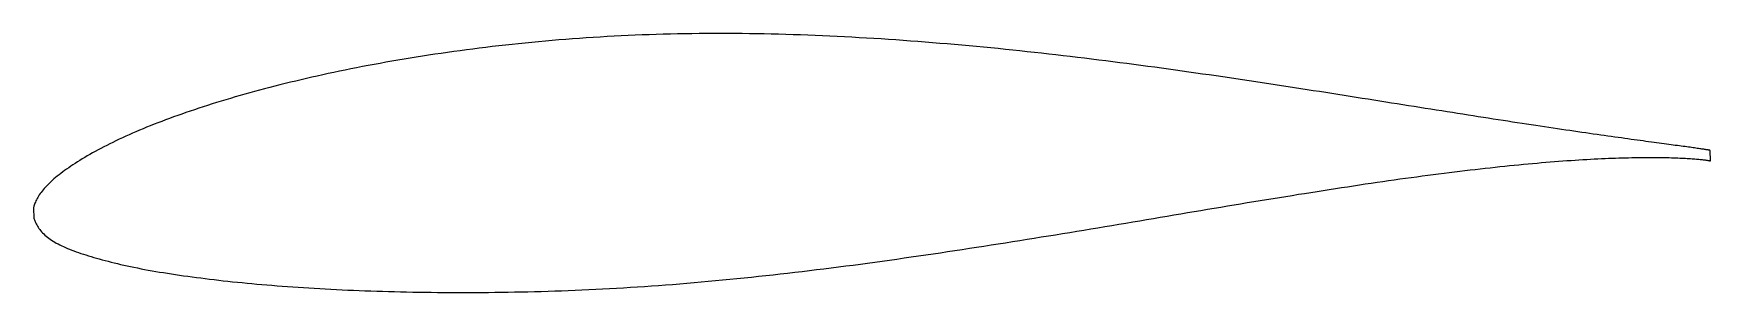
# Model space of a CAD drawing. Header units: metres. Extents: x -18.9 to 38.4, y -3.3 to 5.6.
import ezdxf

# ---------------------------------------------------------------- set-up
doc = ezdxf.new("R2010")
doc.units = ezdxf.units.M

msp = doc.modelspace()

# ---------------------------------------------------------------- linework, layer by layer
msp.add_lwpolyline([(38.417, 1.56), (38.416, 1.56), (38.413, 1.561), (38.407, 1.563), (38.4, 1.564), (38.39, 1.566), (38.378, 1.569), (38.363, 1.572), (38.347, 1.575), (38.328, 1.578), (38.307, 1.582), (38.284, 1.585), (38.259, 1.589), (38.231, 1.594), (38.202, 1.598), (38.17, 1.603), (38.136, 1.608), (38.1, 1.614), (38.062, 1.619), (38.021, 1.625), (37.978, 1.631), (37.934, 1.638), (37.887, 1.644), (37.837, 1.651), (37.786, 1.658), (37.733, 1.666), (37.677, 1.673), (37.619, 1.681), (37.56, 1.689), (37.498, 1.698), (37.433, 1.707), (37.367, 1.716), (37.299, 1.725), (37.228, 1.734), (37.156, 1.744), (37.081, 1.754), (37.004, 1.764), (36.925, 1.775), (36.844, 1.786), (36.761, 1.797), (36.676, 1.808), (36.589, 1.82), (36.5, 1.832), (36.409, 1.844), (36.315, 1.857), (36.22, 1.87), (36.123, 1.883), (36.023, 1.897), (35.922, 1.911), (35.818, 1.925), (35.713, 1.939), (35.605, 1.954), (35.496, 1.969), (35.385, 1.985), (35.271, 2), (35.156, 2.017), (35.039, 2.033), (34.919, 2.05), (34.798, 2.067), (34.675, 2.084), (34.55, 2.102), (34.423, 2.12), (34.294, 2.139), (34.164, 2.158), (34.031, 2.177), (33.897, 2.196), (33.76, 2.216), (33.622, 2.236), (33.482, 2.257), (33.34, 2.278), (33.197, 2.299), (33.051, 2.321), (32.904, 2.343), (32.755, 2.365), (32.604, 2.388), (32.452, 2.411), (32.298, 2.434), (32.142, 2.458), (31.984, 2.482), (31.824, 2.506), (31.663, 2.531), (31.5, 2.556), (31.336, 2.581), (31.17, 2.607), (31.002, 2.633), (30.832, 2.659), (30.661, 2.686), (30.489, 2.713), (30.314, 2.74), (30.139, 2.767), (29.961, 2.795), (29.782, 2.823), (29.602, 2.852), (29.419, 2.88), (29.236, 2.909), (29.051, 2.938), (28.864, 2.968), (28.676, 2.997), (28.487, 3.027), (28.296, 3.058), (28.103, 3.088), (27.909, 3.119), (27.714, 3.15), (27.518, 3.181), (27.32, 3.212), (27.12, 3.244), (26.92, 3.276), (26.718, 3.308), (26.515, 3.34), (26.31, 3.373), (26.104, 3.405), (25.897, 3.438), (25.689, 3.471), (25.479, 3.504), (25.268, 3.537), (25.056, 3.57), (24.843, 3.603), (24.629, 3.637), (24.413, 3.67), (24.197, 3.704), (23.979, 3.737), (23.76, 3.771), (23.54, 3.805), (23.319, 3.838), (23.097, 3.872), (22.874, 3.906), (22.65, 3.939), (22.425, 3.973), (22.199, 4.007), (21.972, 4.04), (21.745, 4.074), (21.516, 4.107), (21.286, 4.141), (21.055, 4.174), (20.824, 4.207), (20.592, 4.24), (20.359, 4.273), (20.125, 4.306), (19.89, 4.338), (19.654, 4.371), (19.418, 4.403), (19.181, 4.435), (18.943, 4.467), (18.705, 4.499), (18.466, 4.53), (18.226, 4.561), (17.985, 4.592), (17.744, 4.623), (17.503, 4.653), (17.26, 4.683), (17.017, 4.713), (16.774, 4.742), (16.53, 4.772), (16.286, 4.8), (16.041, 4.828), (15.795, 4.856), (15.549, 4.884), (15.303, 4.911), (15.056, 4.938), (14.809, 4.964), (14.561, 4.99), (14.314, 5.015), (14.065, 5.041), (13.817, 5.065), (13.568, 5.089), (13.319, 5.113), (13.069, 5.136), (12.82, 5.159), (12.57, 5.181), (12.32, 5.202), (12.069, 5.223), (11.819, 5.244), (11.568, 5.264), (11.317, 5.283), (11.067, 5.302), (10.816, 5.32), (10.565, 5.338), (10.313, 5.355), (10.062, 5.372), (9.811, 5.388), (9.56, 5.403), (9.309, 5.417), (9.058, 5.431), (8.807, 5.444), (8.556, 5.457), (8.305, 5.469), (8.054, 5.48), (7.804, 5.49), (7.553, 5.5), (7.303, 5.509), (7.053, 5.517), (6.803, 5.525), (6.554, 5.532), (6.304, 5.538), (6.055, 5.543), (5.807, 5.548), (5.558, 5.551), (5.31, 5.554), (5.063, 5.556), (4.815, 5.558), (4.568, 5.558), (4.322, 5.558), (4.076, 5.557), (3.83, 5.555), (3.585, 5.552), (3.34, 5.548), (3.096, 5.544), (2.852, 5.538), (2.609, 5.532), (2.366, 5.525), (2.124, 5.517), (1.883, 5.509), (1.642, 5.499), (1.402, 5.489), (1.162, 5.478), (0.923, 5.466), (0.685, 5.453), (0.448, 5.439), (0.211, 5.424), (-0.025, 5.409), (-0.26, 5.393), (-0.495, 5.376), (-0.728, 5.358), (-0.961, 5.339), (-1.193, 5.32), (-1.424, 5.3), (-1.655, 5.278), (-1.884, 5.257), (-2.112, 5.234), (-2.34, 5.211), (-2.567, 5.187), (-2.792, 5.162), (-3.017, 5.137), (-3.241, 5.111), (-3.464, 5.084), (-3.685, 5.057), (-3.906, 5.029), (-4.126, 5), (-4.344, 4.97), (-4.562, 4.941), (-4.778, 4.91), (-4.993, 4.879), (-5.208, 4.847), (-5.421, 4.815), (-5.632, 4.783), (-5.843, 4.749), (-6.053, 4.716), (-6.261, 4.681), (-6.468, 4.646), (-6.674, 4.611), (-6.878, 4.575), (-7.081, 4.538), (-7.283, 4.501), (-7.484, 4.464), (-7.683, 4.426), (-7.881, 4.387), (-8.078, 4.348), (-8.273, 4.309), (-8.467, 4.269), (-8.66, 4.229), (-8.851, 4.188), (-9.041, 4.147), (-9.229, 4.105), (-9.416, 4.063), (-9.601, 4.021), (-9.785, 3.978), (-9.967, 3.934), (-10.148, 3.891), (-10.328, 3.846), (-10.505, 3.802), (-10.682, 3.757), (-10.856, 3.713), (-11.03, 3.667), (-11.201, 3.621), (-11.371, 3.575), (-11.539, 3.529), (-11.706, 3.482), (-11.871, 3.436), (-12.035, 3.388), (-12.196, 3.341), (-12.357, 3.293), (-12.515, 3.245), (-12.672, 3.197), (-12.827, 3.149), (-12.98, 3.1), (-13.132, 3.052), (-13.281, 3.003), (-13.43, 2.953), (-13.576, 2.904), (-13.72, 2.855), (-13.863, 2.805), (-14.004, 2.755), (-14.143, 2.705), (-14.281, 2.655), (-14.416, 2.604), (-14.55, 2.554), (-14.682, 2.503), (-14.811, 2.453), (-14.94, 2.402), (-15.066, 2.351), (-15.19, 2.3), (-15.313, 2.249), (-15.433, 2.197), (-15.552, 2.146), (-15.668, 2.095), (-15.783, 2.043), (-15.896, 1.992), (-16.007, 1.94), (-16.116, 1.888), (-16.222, 1.836), (-16.327, 1.785), (-16.43, 1.733), (-16.531, 1.681), (-16.63, 1.629), (-16.727, 1.577), (-16.822, 1.526), (-16.915, 1.474), (-17.006, 1.422), (-17.095, 1.371), (-17.182, 1.32), (-17.267, 1.269), (-17.349, 1.218), (-17.43, 1.168), (-17.509, 1.118), (-17.585, 1.068), (-17.66, 1.018), (-17.732, 0.969), (-17.803, 0.92), (-17.871, 0.871), (-17.937, 0.823), (-18.001, 0.775), (-18.063, 0.727), (-18.123, 0.679), (-18.181, 0.632), (-18.237, 0.585), (-18.29, 0.538), (-18.342, 0.491), (-18.391, 0.445), (-18.438, 0.398), (-18.483, 0.352), (-18.526, 0.307), (-18.567, 0.261), (-18.605, 0.216), (-18.642, 0.171), (-18.676, 0.126), (-18.708, 0.082), (-18.738, 0.038), (-18.766, -0.005), (-18.792, -0.047), (-18.815, -0.089), (-18.837, -0.13), (-18.856, -0.17), (-18.873, -0.209), (-18.888, -0.247), (-18.901, -0.282), (-18.912, -0.315), (-18.92, -0.344), (-18.927, -0.37), (-18.932, -0.389), (-18.935, -0.402), (-18.922, -0.768), (-18.921, -0.771), (-18.917, -0.78), (-18.911, -0.794), (-18.903, -0.814), (-18.892, -0.843), (-18.879, -0.876), (-18.863, -0.911), (-18.845, -0.949), (-18.825, -0.988), (-18.803, -1.027), (-18.779, -1.067), (-18.752, -1.106), (-18.723, -1.145), (-18.692, -1.184), (-18.659, -1.222), (-18.624, -1.26), (-18.587, -1.297), (-18.547, -1.334), (-18.506, -1.37), (-18.462, -1.405), (-18.416, -1.44), (-18.368, -1.474), (-18.318, -1.508), (-18.266, -1.542), (-18.211, -1.574), (-18.155, -1.607), (-18.096, -1.638), (-18.035, -1.67), (-17.972, -1.7), (-17.907, -1.731), (-17.84, -1.761), (-17.771, -1.79), (-17.7, -1.819), (-17.627, -1.848), (-17.551, -1.877), (-17.474, -1.905), (-17.394, -1.934), (-17.313, -1.962), (-17.229, -1.99), (-17.143, -2.017), (-17.056, -2.045), (-16.966, -2.072), (-16.874, -2.1), (-16.78, -2.127), (-16.684, -2.154), (-16.586, -2.181), (-16.487, -2.208), (-16.385, -2.234), (-16.281, -2.261), (-16.175, -2.287), (-16.067, -2.312), (-15.957, -2.338), (-15.845, -2.363), (-15.732, -2.388), (-15.616, -2.413), (-15.498, -2.438), (-15.379, -2.462), (-15.258, -2.485), (-15.134, -2.509), (-15.009, -2.532), (-14.882, -2.555), (-14.753, -2.577), (-14.622, -2.599), (-14.489, -2.621), (-14.355, -2.643), (-14.219, -2.664), (-14.08, -2.685), (-13.94, -2.706), (-13.799, -2.726), (-13.655, -2.746), (-13.51, -2.766), (-13.363, -2.785), (-13.214, -2.804), (-13.063, -2.823), (-12.911, -2.842), (-12.757, -2.86), (-12.601, -2.878), (-12.443, -2.896), (-12.284, -2.913), (-12.123, -2.93), (-11.961, -2.946), (-11.797, -2.963), (-11.631, -2.979), (-11.463, -2.994), (-11.294, -3.01), (-11.124, -3.025), (-10.951, -3.039), (-10.778, -3.053), (-10.602, -3.067), (-10.425, -3.081), (-10.247, -3.094), (-10.067, -3.107), (-9.885, -3.12), (-9.702, -3.132), (-9.518, -3.143), (-9.332, -3.155), (-9.145, -3.166), (-8.956, -3.177), (-8.766, -3.187), (-8.574, -3.197), (-8.381, -3.206), (-8.187, -3.215), (-7.991, -3.223), (-7.794, -3.231), (-7.596, -3.239), (-7.396, -3.246), (-7.195, -3.253), (-6.993, -3.259), (-6.789, -3.265), (-6.584, -3.271), (-6.378, -3.275), (-6.171, -3.28), (-5.962, -3.284), (-5.753, -3.287), (-5.542, -3.29), (-5.33, -3.293), (-5.117, -3.295), (-4.902, -3.297), (-4.687, -3.298), (-4.47, -3.299), (-4.253, -3.299), (-4.034, -3.299), (-3.815, -3.298), (-3.594, -3.297), (-3.372, -3.295), (-3.15, -3.293), (-2.926, -3.29), (-2.701, -3.287), (-2.476, -3.283), (-2.249, -3.278), (-2.022, -3.273), (-1.794, -3.267), (-1.565, -3.261), (-1.335, -3.254), (-1.104, -3.247), (-0.872, -3.239), (-0.64, -3.23), (-0.407, -3.221), (-0.173, -3.211), (0.062, -3.2), (0.297, -3.189), (0.533, -3.177), (0.77, -3.164), (1.008, -3.151), (1.246, -3.137), (1.485, -3.123), (1.724, -3.107), (1.964, -3.091), (2.204, -3.074), (2.446, -3.057), (2.687, -3.039), (2.929, -3.021), (3.172, -3.001), (3.415, -2.981), (3.659, -2.961), (3.903, -2.94), (4.147, -2.918), (4.392, -2.895), (4.638, -2.872), (4.883, -2.848), (5.129, -2.824), (5.376, -2.799), (5.622, -2.774), (5.869, -2.747), (6.117, -2.721), (6.364, -2.693), (6.612, -2.666), (6.86, -2.637), (7.108, -2.608), (7.357, -2.579), (7.605, -2.549), (7.854, -2.519), (8.103, -2.488), (8.352, -2.457), (8.601, -2.425), (8.85, -2.393), (9.099, -2.36), (9.349, -2.327), (9.598, -2.293), (9.847, -2.26), (10.096, -2.225), (10.346, -2.191), (10.595, -2.156), (10.844, -2.12), (11.093, -2.085), (11.342, -2.049), (11.591, -2.013), (11.839, -1.976), (12.088, -1.939), (12.336, -1.902), (12.584, -1.865), (12.832, -1.827), (13.08, -1.789), (13.327, -1.751), (13.575, -1.713), (13.821, -1.675), (14.068, -1.636), (14.314, -1.597), (14.56, -1.558), (14.805, -1.52), (15.051, -1.48), (15.295, -1.441), (15.54, -1.401), (15.783, -1.362), (16.027, -1.322), (16.27, -1.283), (16.512, -1.243), (16.754, -1.203), (16.995, -1.163), (17.236, -1.123), (17.476, -1.083), (17.716, -1.043), (17.955, -1.003), (18.194, -0.963), (18.431, -0.923), (18.669, -0.883), (18.905, -0.844), (19.141, -0.804), (19.376, -0.765), (19.61, -0.725), (19.844, -0.686), (20.077, -0.646), (20.309, -0.607), (20.54, -0.569), (20.77, -0.53), (21, -0.491), (21.229, -0.453), (21.457, -0.415), (21.684, -0.377), (21.91, -0.339), (22.135, -0.301), (22.359, -0.264), (22.583, -0.227), (22.805, -0.191), (23.027, -0.154), (23.247, -0.118), (23.466, -0.082), (23.685, -0.047), (23.902, -0.012), (24.118, 0.023), (24.333, 0.058), (24.547, 0.092), (24.76, 0.126), (24.972, 0.159), (25.183, 0.192), (25.392, 0.225), (25.601, 0.257), (25.808, 0.289), (26.014, 0.32), (26.219, 0.351), (26.422, 0.382), (26.624, 0.412), (26.825, 0.442), (27.025, 0.471), (27.223, 0.5), (27.42, 0.528), (27.616, 0.556), (27.81, 0.583), (28.004, 0.61), (28.195, 0.636), (28.385, 0.662), (28.574, 0.687), (28.762, 0.712), (28.948, 0.736), (29.132, 0.76), (29.316, 0.784), (29.497, 0.806), (29.677, 0.829), (29.856, 0.85), (30.033, 0.872), (30.209, 0.892), (30.383, 0.913), (30.555, 0.932), (30.726, 0.952), (30.896, 0.97), (31.064, 0.988), (31.23, 1.006), (31.394, 1.023), (31.557, 1.04), (31.719, 1.056), (31.878, 1.072), (32.036, 1.087), (32.192, 1.101), (32.347, 1.115), (32.5, 1.129), (32.651, 1.142), (32.801, 1.154), (32.948, 1.167), (33.094, 1.178), (33.238, 1.189), (33.381, 1.2), (33.522, 1.21), (33.66, 1.22), (33.797, 1.229), (33.933, 1.238), (34.066, 1.246), (34.198, 1.253), (34.327, 1.261), (34.455, 1.267), (34.581, 1.274), (34.705, 1.28), (34.828, 1.285), (34.948, 1.29), (35.066, 1.295), (35.183, 1.299), (35.297, 1.303), (35.41, 1.306), (35.521, 1.309), (35.63, 1.312), (35.736, 1.314), (35.841, 1.316), (35.944, 1.318), (36.045, 1.319), (36.144, 1.32), (36.241, 1.321), (36.335, 1.321), (36.428, 1.321), (36.519, 1.32), (36.608, 1.32), (36.695, 1.319), (36.779, 1.318), (36.862, 1.316), (36.943, 1.315), (37.021, 1.313), (37.098, 1.311), (37.172, 1.308), (37.244, 1.306), (37.315, 1.303), (37.383, 1.3), (37.449, 1.297), (37.513, 1.294), (37.574, 1.291), (37.634, 1.287), (37.692, 1.284), (37.747, 1.28), (37.8, 1.276), (37.852, 1.273), (37.901, 1.269), (37.948, 1.265), (37.992, 1.261), (38.035, 1.257), (38.075, 1.253), (38.114, 1.249), (38.15, 1.245), (38.184, 1.241), (38.215, 1.237), (38.245, 1.233), (38.272, 1.23), (38.298, 1.226), (38.321, 1.223), (38.342, 1.219), (38.36, 1.216), (38.377, 1.213), (38.391, 1.211), (38.403, 1.208), (38.413, 1.206), (38.421, 1.204), (38.426, 1.203), (38.43, 1.202), (38.431, 1.202)], close=True)

doc.saveas('drawing.dxf')
